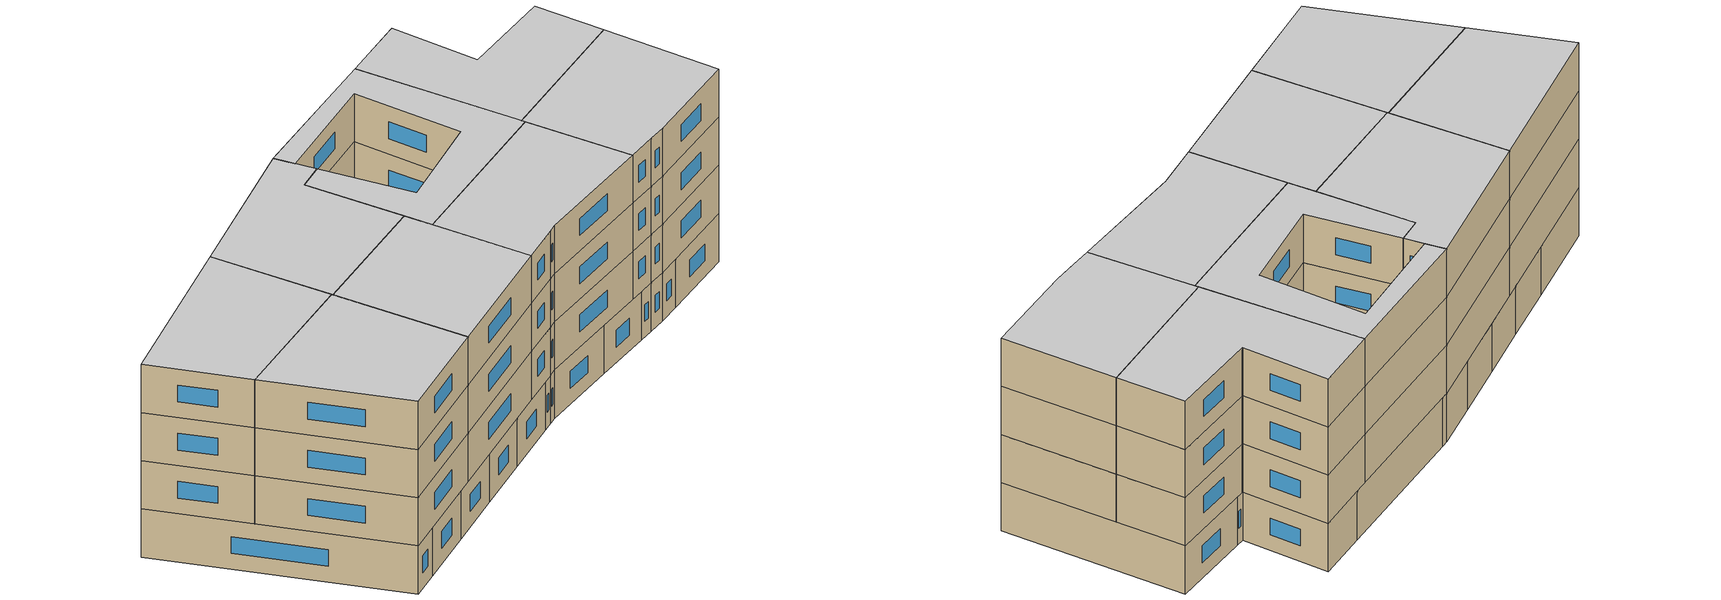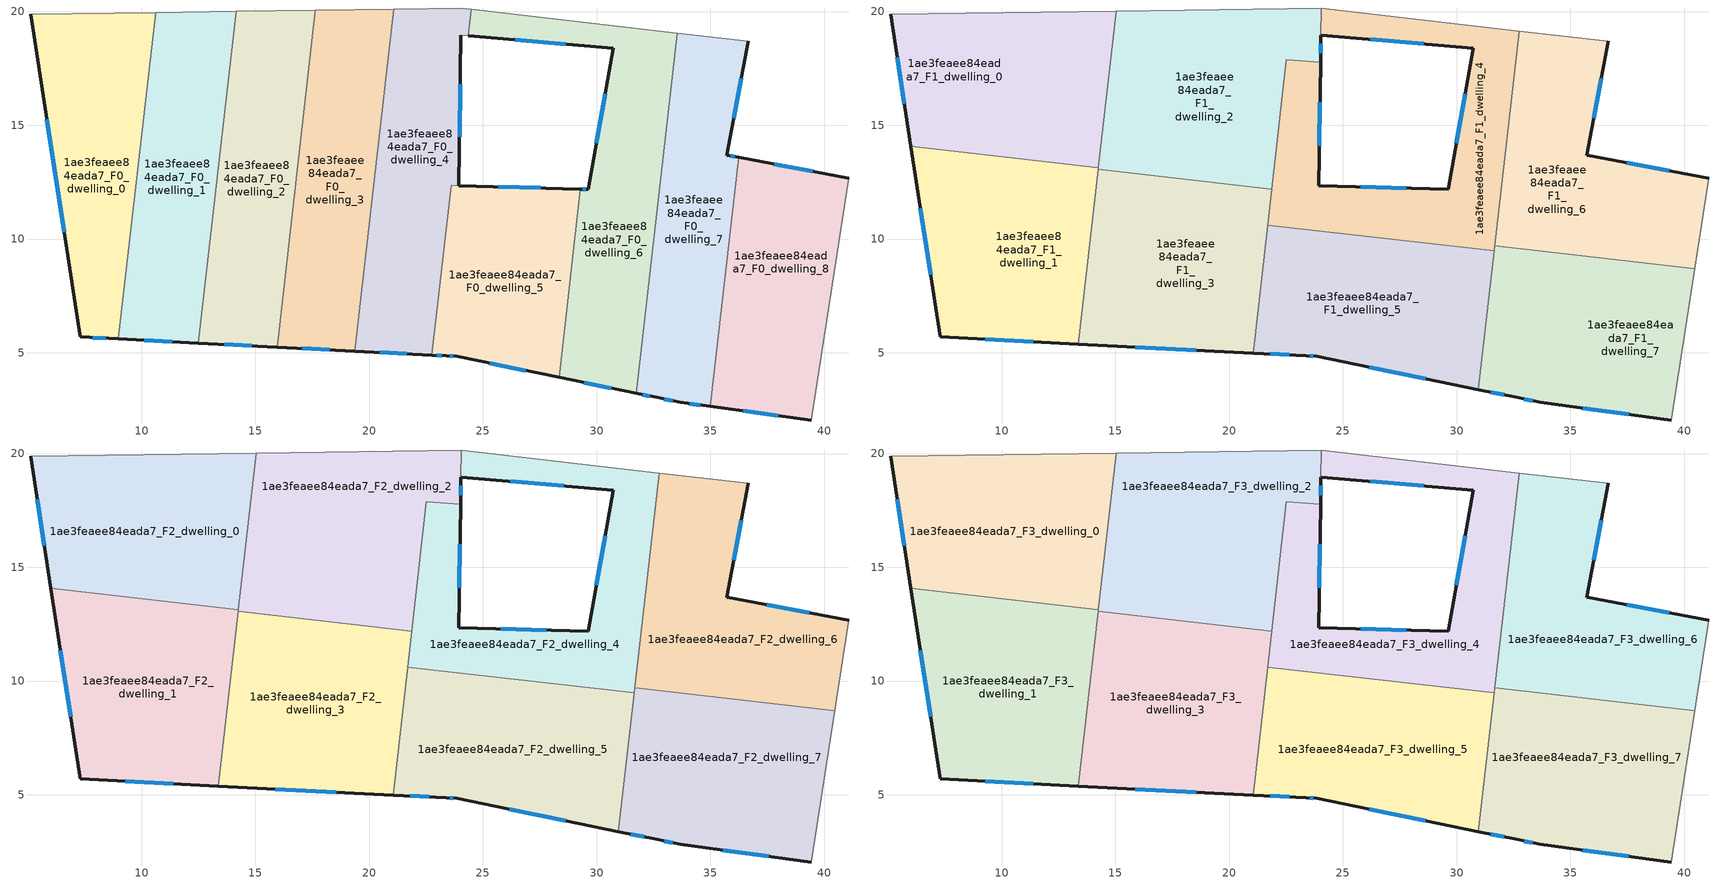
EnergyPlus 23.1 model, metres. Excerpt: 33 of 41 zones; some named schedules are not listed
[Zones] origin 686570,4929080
1ae3feaee84eada7_F0_dwelling_0
 floor ground (EU_floor_Construction): 10.61,19.96 8.98,5.61 7.3,5.7 5.13,19.88 z0
 wall outside (EU_wall_Construction): 5.13,19.88 7.3,5.7 8.98,5.61 z0:3
 wall to 1ae3feaee84eada7_F0_dwelling_1 (EU_wall_Construction): 8.98,5.61 10.61,19.96 z0:3
 wall adiabatic (EU_wall_Construction): 10.61,19.96 5.13,19.88 z0:3
 window (EU_Window_Construction): 7.84,5.67 8.43,5.64 / 5.83,15.26 6.59,10.31 z0.98:2.02
1ae3feaee84eada7_F0_dwelling_1
 floor ground (EU_floor_Construction): 14.16,20.01 12.5,5.43 8.98,5.61 10.61,19.96 z0
 wall outside (EU_wall_Construction): 8.98,5.61 12.5,5.43 z0:3
 wall to 1ae3feaee84eada7_F0_dwelling_2 (EU_wall_Construction): 12.5,5.43 14.16,20.01 z0:3
 wall adiabatic (EU_wall_Construction): 14.16,20.01 10.61,19.96 z0:3
 window (EU_Window_Construction): 10.13,5.55 11.36,5.49 z0.98:2.02
1ae3feaee84eada7_F0_dwelling_2
 floor ground (EU_floor_Construction): 17.64,20.06 15.96,5.25 12.5,5.43 14.16,20.01 z0
 wall outside (EU_wall_Construction): 12.5,5.43 15.96,5.25 z0:3
 wall to 1ae3feaee84eada7_F0_dwelling_3 (EU_wall_Construction): 15.96,5.25 17.64,20.06 z0:3
 wall adiabatic (EU_wall_Construction): 17.64,20.06 14.16,20.01 z0:3
 window (EU_Window_Construction): 13.63,5.37 14.84,5.31 z0.98:2.02
1ae3feaee84eada7_F0_dwelling_3
 floor ground (EU_floor_Construction): 21.08,20.11 19.37,5.07 15.96,5.25 17.64,20.06 z0
 wall outside (EU_wall_Construction): 15.96,5.25 19.37,5.07 z0:3
 wall to 1ae3feaee84eada7_F0_dwelling_4 (EU_wall_Construction): 19.37,5.07 21.08,20.11 z0:3
 wall adiabatic (EU_wall_Construction): 21.08,20.11 17.64,20.06 z0:3
 window (EU_Window_Construction): 17.07,5.19 18.26,5.13 z0.98:2.02
1ae3feaee84eada7_F0_dwelling_4
 floor ground (EU_floor_Construction): 24.49,20.11 24.36,18.94 24.04,18.96 23.95,12.34 23.61,12.35 22.76,4.9 19.37,5.07 21.08,20.11 24.06,20.16 z0
 wall outside (EU_wall_Construction): 23.95,12.34 24.04,18.96 / 19.37,5.07 22.76,4.9 z0:3
 wall to 1ae3feaee84eada7_F0_dwelling_6 (EU_wall_Construction): 24.36,18.94 24.49,20.11 z0:3
 wall adiabatic (EU_wall_Construction): 24.04,18.96 24.36,18.94 / 24.49,20.11 24.06,20.16 21.08,20.11 z0:3
 wall to 1ae3feaee84eada7_F0_dwelling_5 (EU_wall_Construction): 22.76,4.9 23.61,12.35 23.95,12.34 z0:3
 window (EU_Window_Construction): 23.98,14.5 24.01,16.81 / 20.47,5.02 21.66,4.95 z0.98:2.02
 roof outside (EU_roof_Construction): 23.95,12.34 24.04,18.96 24.06,20.16 z3
1ae3feaee84eada7_F0_dwelling_5
 floor ground (EU_floor_Construction): 29.29,12.2 28.35,3.92 23.85,4.84 23.4,4.87 22.76,4.9 23.61,12.35 z0
 wall outside (EU_wall_Construction): 29.29,12.2 23.95,12.34 / 22.76,4.9 23.4,4.87 23.85,4.84 28.35,3.92 z0:3
 wall to 1ae3feaee84eada7_F0_dwelling_6 (EU_wall_Construction): 28.35,3.92 29.29,12.2 z0:3
 window (EU_Window_Construction): 27.55,12.24 25.69,12.3 / 25.31,4.54 26.88,4.22 / 23.54,4.86 23.7,4.85 / 22.97,4.89 23.19,4.88 z0.98:2.02
1ae3feaee84eada7_F0_dwelling_6
 floor ground (EU_floor_Construction): 33.55,19.05 31.75,3.22 28.35,3.92 29.29,12.2 29.64,12.18 30.73,18.39 24.36,18.94 24.49,20.11 z0
 wall outside (EU_wall_Construction): 24.36,18.94 30.73,18.39 29.64,12.18 29.29,12.2 / 28.35,3.92 31.75,3.22 z0:3
 wall adiabatic (EU_wall_Construction): 33.55,19.05 24.49,20.11 z0:3
 wall to 1ae3feaee84eada7_F0_dwelling_7 (EU_wall_Construction): 31.75,3.22 33.55,19.05 z0:3
 window (EU_Window_Construction): 26.43,18.76 28.65,18.57 / 29.45,3.69 30.64,3.45 / 29.52,12.19 29.4,12.19 / 30.37,16.38 29.99,14.2 z0.98:2.02
1ae3feaee84eada7_F0_dwelling_7
 floor ground (EU_floor_Construction): 36.67,18.68 35.73,13.68 36.24,13.59 35,2.65 33.68,2.83 32.64,3.04 31.75,3.22 33.55,19.05 z0
 wall outside (EU_wall_Construction): 31.75,3.22 32.64,3.04 33.68,2.83 35,2.65 / 36.24,13.59 35.73,13.68 36.67,18.68 z0:3
 wall adiabatic (EU_wall_Construction): 36.67,18.68 33.55,19.05 z0:3
 wall to 1ae3feaee84eada7_F0_dwelling_8 (EU_wall_Construction): 35,2.65 36.24,13.59 z0:3
 window (EU_Window_Construction): 32.97,2.97 33.34,2.89 / 32.04,3.16 32.35,3.09 / 36.03,15.31 36.36,17.06 / 36.07,13.62 35.89,13.65 / 34.11,2.77 34.57,2.7 z0.98:2.02
1ae3feaee84eada7_F0_dwelling_8
 floor ground (EU_floor_Construction): 41.09,12.67 39.44,2.04 35,2.65 36.24,13.59 z0
 wall outside (EU_wall_Construction): 41.09,12.67 36.24,13.59 / 35,2.65 39.44,2.04 z0:3
 wall adiabatic (EU_wall_Construction): 39.44,2.04 41.09,12.67 z0:3
 window (EU_Window_Construction): 39.51,12.97 37.82,13.29 / 36.44,2.45 37.99,2.24 z0.98:2.02
1ae3feaee84eada7_F1_dwelling_0
 floor to 1ae3feaee84eada7_F0_dwelling_0 (EU_floor_Construction): 10.61,19.96 9.89,13.63 6.02,14.07 5.13,19.88 z3
 floor to 1ae3feaee84eada7_F0_dwelling_1 (EU_floor_Construction): 14.16,20.01 13.39,13.23 9.89,13.63 10.61,19.96 z3
 floor to 1ae3feaee84eada7_F0_dwelling_2 (EU_floor_Construction): 15.03,20.02 14.25,13.13 13.39,13.23 14.16,20.01 z3
 wall outside (EU_wall_Construction): 5.13,19.88 6.02,14.07 z3:6
 wall to 1ae3feaee84eada7_F1_dwelling_1 (EU_wall_Construction): 6.02,14.07 14.25,13.13 z3:6
 wall adiabatic (EU_wall_Construction): 15.03,20.02 5.13,19.88 z3:6
 wall to 1ae3feaee84eada7_F1_dwelling_2 (EU_wall_Construction): 14.25,13.13 15.03,20.02 z3:6
 window (EU_Window_Construction): 5.42,17.99 5.73,15.96 z3.98:5.02
1ae3feaee84eada7_F1_dwelling_1
 floor to 1ae3feaee84eada7_F0_dwelling_1 (EU_floor_Construction): 13.39,13.23 12.5,5.43 8.98,5.61 9.89,13.63 z3
 floor to 1ae3feaee84eada7_F0_dwelling_0 (EU_floor_Construction): 9.89,13.63 8.98,5.61 7.3,5.7 6.02,14.07 z3
 floor to 1ae3feaee84eada7_F0_dwelling_2 (EU_floor_Construction): 14.25,13.13 13.37,5.38 12.5,5.43 13.39,13.23 z3
 wall outside (EU_wall_Construction): 6.02,14.07 7.3,5.7 13.37,5.38 z3:6
 wall to 1ae3feaee84eada7_F1_dwelling_3 (EU_wall_Construction): 13.37,5.38 14.24,13.06 z3:6
 wall to 1ae3feaee84eada7_F1_dwelling_2 (EU_wall_Construction): 14.24,13.06 14.25,13.13 z3:6
 window (EU_Window_Construction): 6.43,11.35 6.88,8.42 / 9.27,5.59 11.39,5.48 z3.98:5.02
1ae3feaee84eada7_F1_dwelling_2
 floor to 1ae3feaee84eada7_F0_dwelling_3 (EU_floor_Construction): 21.08,20.11 20.2,12.39 16.82,12.77 17.64,20.06 z3
 floor to 1ae3feaee84eada7_F0_dwelling_2 (EU_floor_Construction): 17.64,20.06 16.82,12.77 14.24,13.06 15.03,20.02 z3
 floor to 1ae3feaee84eada7_F0_dwelling_4 (EU_floor_Construction): 24.05,20.15 24.02,17.77 22.52,17.87 21.87,12.2 20.2,12.39 21.08,20.11 z3
 wall outside (EU_wall_Construction): 24.02,17.77 24.04,18.97 z3:6
 wall to 1ae3feaee84eada7_F1_dwelling_4 (EU_wall_Construction): 21.87,12.2 22.52,17.87 24.02,17.77 / 24.04,18.97 24.05,20.16 z3:6
 wall to 1ae3feaee84eada7_F1_dwelling_3 (EU_wall_Construction): 14.24,13.06 21.87,12.2 z3:6
 wall adiabatic (EU_wall_Construction): 24.05,20.16 15.03,20.02 z3:6
 window (EU_Window_Construction): 24.03,18.16 24.03,18.58 z3.98:5.02
1ae3feaee84eada7_F1_dwelling_3
 floor to 1ae3feaee84eada7_F0_dwelling_3 (EU_floor_Construction): 20.2,12.39 19.37,5.07 15.96,5.25 16.82,12.77 z3
 floor to 1ae3feaee84eada7_F0_dwelling_2 (EU_floor_Construction): 16.82,12.77 15.96,5.25 13.37,5.38 14.24,13.06 z3
 floor to 1ae3feaee84eada7_F0_dwelling_4 (EU_floor_Construction): 21.87,12.2 21.05,4.99 19.37,5.07 20.2,12.39 z3
 wall outside (EU_wall_Construction): 13.37,5.38 21.05,4.99 z3:6
 wall to 1ae3feaee84eada7_F1_dwelling_5 (EU_wall_Construction): 21.05,4.99 21.69,10.61 z3:6
 wall to 1ae3feaee84eada7_F1_dwelling_4 (EU_wall_Construction): 21.69,10.61 21.87,12.2 z3:6
 window (EU_Window_Construction): 15.87,5.25 18.56,5.11 z3.98:5.02
1ae3feaee84eada7_F1_dwelling_4
 floor to 1ae3feaee84eada7_F0_dwelling_4 (EU_floor_Construction): 24.49,20.1 24.36,18.94 24.04,18.96 24.06,20.15 z3; 24.02,17.77 23.95,12.34 23.61,12.35 23.39,10.42 21.69,10.61 22.52,17.87 z3
 floor to 1ae3feaee84eada7_F0_dwelling_6 (EU_floor_Construction): 32.75,19.14 31.65,9.48 29.01,9.78 29.29,12.19 29.64,12.18 30.73,18.39 24.36,18.94 24.49,20.1 z3
 floor to 1ae3feaee84eada7_F0_dwelling_5 (EU_floor_Construction): 29.29,12.19 29.01,9.78 23.39,10.42 23.61,12.35 z3
 wall outside (EU_wall_Construction): 24.04,18.96 30.73,18.39 29.64,12.18 23.95,12.34 24.02,17.77 z3:6
 wall adiabatic (EU_wall_Construction): 32.75,19.14 24.06,20.16 z3:6
 wall to 1ae3feaee84eada7_F1_dwelling_5 (EU_wall_Construction): 21.69,10.61 31.65,9.48 z3:6
 wall to 1ae3feaee84eada7_F1_dwelling_6 (EU_wall_Construction): 31.67,9.7 32.75,19.14 z3:6
 wall to 1ae3feaee84eada7_F1_dwelling_7 (EU_wall_Construction): 31.65,9.48 31.67,9.7 z3:6
 window (EU_Window_Construction): 23.97,14.11 24,16.01 / 27.79,12.24 25.8,12.29 / 30.37,16.38 29.99,14.2 / 26.22,18.78 28.55,18.58 z3.98:5.02
1ae3feaee84eada7_F1_dwelling_5
 floor to 1ae3feaee84eada7_F0_dwelling_5 (EU_floor_Construction): 29.01,9.78 28.35,3.92 23.85,4.84 23.4,4.87 22.76,4.9 23.39,10.42 z3
 floor to 1ae3feaee84eada7_F0_dwelling_4 (EU_floor_Construction): 23.39,10.42 22.76,4.9 21.05,4.99 21.69,10.61 z3
 floor to 1ae3feaee84eada7_F0_dwelling_6 (EU_floor_Construction): 31.65,9.48 30.96,3.38 28.35,3.92 29.01,9.78 z3
 wall outside (EU_wall_Construction): 21.05,4.99 23.4,4.87 23.85,4.84 30.96,3.38 z3:6
 wall to 1ae3feaee84eada7_F1_dwelling_7 (EU_wall_Construction): 30.96,3.38 31.65,9.48 z3:6
 window (EU_Window_Construction): 23.54,4.86 23.7,4.85 / 21.82,4.95 22.63,4.9 / 26.16,4.37 28.64,3.86 z3.98:5.02
1ae3feaee84eada7_F1_dwelling_6
 floor to 1ae3feaee84eada7_F0_dwelling_6 (EU_floor_Construction): 33.54,19.05 32.47,9.61 31.67,9.7 32.75,19.14 z3
 floor to 1ae3feaee84eada7_F0_dwelling_7 (EU_floor_Construction): 36.67,18.68 35.73,13.68 36.24,13.59 35.75,9.23 32.47,9.61 33.54,19.05 z3
 floor to 1ae3feaee84eada7_F0_dwelling_8 (EU_floor_Construction): 41.09,12.67 40.47,8.7 35.75,9.23 36.24,13.59 z3
 wall outside (EU_wall_Construction): 41.09,12.67 35.74,13.68 35.73,13.68 36.67,18.68 z3:6
 wall adiabatic (EU_wall_Construction): 40.47,8.7 41.09,12.67 / 36.67,18.68 32.75,19.14 z3:6
 wall to 1ae3feaee84eada7_F1_dwelling_7 (EU_wall_Construction): 31.67,9.7 40.47,8.7 z3:6
 window (EU_Window_Construction): 36.03,15.31 36.36,17.06 / 39.35,13 37.48,13.35 z3.98:5.02
1ae3feaee84eada7_F1_dwelling_7
 floor to 1ae3feaee84eada7_F0_dwelling_7 (EU_floor_Construction): 35.75,9.23 35,2.65 33.68,2.83 32.64,3.04 31.75,3.22 32.47,9.61 z3
 floor to 1ae3feaee84eada7_F0_dwelling_8 (EU_floor_Construction): 40.47,8.7 39.44,2.04 35,2.65 35.75,9.23 z3
 floor to 1ae3feaee84eada7_F0_dwelling_6 (EU_floor_Construction): 32.47,9.61 31.75,3.22 30.96,3.38 31.67,9.7 z3
 wall outside (EU_wall_Construction): 30.96,3.38 32.64,3.04 33.68,2.83 39.44,2.04 z3:6
 wall adiabatic (EU_wall_Construction): 39.44,2.04 40.47,8.7 z3:6
 window (EU_Window_Construction): 32.97,2.97 33.34,2.89 / 31.5,3.27 32.09,3.15 / 35.55,2.57 37.56,2.3 z3.98:5.02
1ae3feaee84eada7_F2_dwelling_0
 floor to 1ae3feaee84eada7_F1_dwelling_0 (EU_floor_Construction): 15.03,20.02 14.25,13.13 6.02,14.07 5.13,19.88 z6
 wall outside (EU_wall_Construction): 5.13,19.88 6.02,14.07 z6:9
 wall to 1ae3feaee84eada7_F2_dwelling_1 (EU_wall_Construction): 6.02,14.07 14.25,13.13 z6:9
 wall adiabatic (EU_wall_Construction): 15.03,20.02 5.13,19.88 z6:9
 wall to 1ae3feaee84eada7_F2_dwelling_2 (EU_wall_Construction): 14.25,13.13 15.03,20.02 z6:9
 window (EU_Window_Construction): 5.42,17.99 5.73,15.96 z6.98:8.02
1ae3feaee84eada7_F2_dwelling_1
 floor to 1ae3feaee84eada7_F1_dwelling_1 (EU_floor_Construction): 14.25,13.13 13.37,5.38 7.3,5.7 6.02,14.07 z6
 wall outside (EU_wall_Construction): 6.02,14.07 7.3,5.7 13.37,5.38 z6:9
 wall to 1ae3feaee84eada7_F2_dwelling_3 (EU_wall_Construction): 13.37,5.38 14.24,13.06 z6:9
 wall to 1ae3feaee84eada7_F2_dwelling_2 (EU_wall_Construction): 14.24,13.06 14.25,13.13 z6:9
 window (EU_Window_Construction): 6.43,11.35 6.88,8.42 / 9.27,5.59 11.39,5.48 z6.98:8.02
1ae3feaee84eada7_F2_dwelling_2
 floor to 1ae3feaee84eada7_F1_dwelling_2 (EU_floor_Construction): 24.05,20.16 24.02,17.77 22.52,17.87 21.87,12.2 14.24,13.06 15.03,20.02 z6
 wall outside (EU_wall_Construction): 24.02,17.77 24.04,18.97 z6:9
 wall to 1ae3feaee84eada7_F2_dwelling_4 (EU_wall_Construction): 21.87,12.2 22.52,17.87 24.02,17.77 / 24.04,18.97 24.05,20.16 z6:9
 wall to 1ae3feaee84eada7_F2_dwelling_3 (EU_wall_Construction): 14.24,13.06 21.87,12.2 z6:9
 wall adiabatic (EU_wall_Construction): 24.05,20.16 15.03,20.02 z6:9
 window (EU_Window_Construction): 24.03,18.16 24.03,18.58 z6.98:8.02
1ae3feaee84eada7_F2_dwelling_3
 floor to 1ae3feaee84eada7_F1_dwelling_3 (EU_floor_Construction): 21.87,12.2 21.05,4.99 13.37,5.38 14.24,13.06 z6
 wall outside (EU_wall_Construction): 13.37,5.38 21.05,4.99 z6:9
 wall to 1ae3feaee84eada7_F2_dwelling_5 (EU_wall_Construction): 21.05,4.99 21.69,10.61 z6:9
 wall to 1ae3feaee84eada7_F2_dwelling_4 (EU_wall_Construction): 21.69,10.61 21.87,12.2 z6:9
 window (EU_Window_Construction): 15.87,5.25 18.56,5.11 z6.98:8.02
1ae3feaee84eada7_F2_dwelling_4
 floor to 1ae3feaee84eada7_F1_dwelling_4 (EU_floor_Construction): 32.75,19.14 31.65,9.48 21.69,10.61 22.52,17.87 24.02,17.77 23.95,12.34 29.64,12.18 30.73,18.39 24.04,18.96 24.06,20.16 z6
 wall outside (EU_wall_Construction): 24.04,18.96 30.73,18.39 29.64,12.18 23.95,12.34 24.02,17.77 z6:9
 wall adiabatic (EU_wall_Construction): 32.75,19.14 24.06,20.16 z6:9
 wall to 1ae3feaee84eada7_F2_dwelling_5 (EU_wall_Construction): 21.69,10.61 31.65,9.48 z6:9
 wall to 1ae3feaee84eada7_F2_dwelling_6 (EU_wall_Construction): 31.67,9.7 32.75,19.14 z6:9
 wall to 1ae3feaee84eada7_F2_dwelling_7 (EU_wall_Construction): 31.65,9.48 31.67,9.7 z6:9
 window (EU_Window_Construction): 23.97,14.11 24,16.01 / 27.79,12.24 25.8,12.29 / 30.37,16.38 29.99,14.2 / 26.22,18.78 28.55,18.58 z6.98:8.02
1ae3feaee84eada7_F2_dwelling_5
 floor to 1ae3feaee84eada7_F1_dwelling_5 (EU_floor_Construction): 31.65,9.48 30.96,3.38 23.85,4.84 23.4,4.87 21.05,4.99 21.69,10.61 z6
 wall outside (EU_wall_Construction): 21.05,4.99 23.4,4.87 23.85,4.84 30.96,3.38 z6:9
 wall to 1ae3feaee84eada7_F2_dwelling_7 (EU_wall_Construction): 30.96,3.38 31.65,9.48 z6:9
 window (EU_Window_Construction): 23.54,4.86 23.7,4.85 / 21.82,4.95 22.63,4.9 / 26.16,4.37 28.64,3.86 z6.98:8.02
1ae3feaee84eada7_F2_dwelling_6
 floor to 1ae3feaee84eada7_F1_dwelling_6 (EU_floor_Construction): 36.67,18.68 35.73,13.68 35.74,13.68 41.09,12.67 40.47,8.7 31.67,9.7 32.75,19.14 z6
 wall outside (EU_wall_Construction): 41.09,12.67 35.74,13.68 35.73,13.68 36.67,18.68 z6:9
 wall adiabatic (EU_wall_Construction): 40.47,8.7 41.09,12.67 / 36.67,18.68 32.75,19.14 z6:9
 wall to 1ae3feaee84eada7_F2_dwelling_7 (EU_wall_Construction): 31.67,9.7 40.47,8.7 z6:9
 window (EU_Window_Construction): 36.03,15.31 36.36,17.06 / 39.35,13 37.48,13.35 z6.98:8.02
1ae3feaee84eada7_F2_dwelling_7
 floor to 1ae3feaee84eada7_F1_dwelling_7 (EU_floor_Construction): 40.47,8.7 39.44,2.04 33.68,2.83 32.64,3.04 30.96,3.38 31.67,9.7 z6
 wall outside (EU_wall_Construction): 30.96,3.38 32.64,3.04 33.68,2.83 39.44,2.04 z6:9
 wall adiabatic (EU_wall_Construction): 39.44,2.04 40.47,8.7 z6:9
 window (EU_Window_Construction): 32.97,2.97 33.34,2.89 / 31.5,3.27 32.09,3.15 / 35.55,2.57 37.56,2.3 z6.98:8.02
1ae3feaee84eada7_F3_dwelling_0
 floor to 1ae3feaee84eada7_F2_dwelling_0 (EU_floor_Construction): 15.03,20.02 14.25,13.13 6.02,14.07 5.13,19.88 z9
 wall outside (EU_wall_Construction): 5.13,19.88 6.02,14.07 z9:12
 wall to 1ae3feaee84eada7_F3_dwelling_1 (EU_wall_Construction): 6.02,14.07 14.25,13.13 z9:12
 wall adiabatic (EU_wall_Construction): 15.03,20.02 5.13,19.88 z9:12
 wall to 1ae3feaee84eada7_F3_dwelling_2 (EU_wall_Construction): 14.25,13.13 15.03,20.02 z9:12
 window (EU_Window_Construction): 5.42,17.99 5.73,15.96 z9.98:11.02
 ceiling to 1ae3feaee84eada7_F4_dwelling_0 (EU_floor_Construction): 14.25,13.13 15.03,20.02 5.13,19.88 6.02,14.07 z12
1ae3feaee84eada7_F3_dwelling_1
 floor to 1ae3feaee84eada7_F2_dwelling_1 (EU_floor_Construction): 14.25,13.13 13.37,5.38 7.3,5.7 6.02,14.07 z9
 wall outside (EU_wall_Construction): 6.02,14.07 7.3,5.7 13.37,5.38 z9:12
 wall to 1ae3feaee84eada7_F3_dwelling_3 (EU_wall_Construction): 13.37,5.38 14.24,13.06 z9:12
 wall to 1ae3feaee84eada7_F3_dwelling_2 (EU_wall_Construction): 14.24,13.06 14.25,13.13 z9:12
 window (EU_Window_Construction): 6.43,11.35 6.88,8.42 / 9.27,5.59 11.39,5.48 z9.98:11.02
 ceiling to 1ae3feaee84eada7_F4_dwelling_1 (EU_floor_Construction): 13.37,5.38 14.25,13.13 6.02,14.07 7.3,5.7 z12
1ae3feaee84eada7_F3_dwelling_2
 floor to 1ae3feaee84eada7_F2_dwelling_2 (EU_floor_Construction): 24.05,20.16 24.02,17.77 22.52,17.87 21.87,12.2 14.24,13.06 15.03,20.02 z9
 wall outside (EU_wall_Construction): 24.02,17.77 24.04,18.97 z9:12
 wall to 1ae3feaee84eada7_F3_dwelling_4 (EU_wall_Construction): 21.87,12.2 22.52,17.87 24.02,17.77 / 24.04,18.97 24.05,20.16 z9:12
 wall to 1ae3feaee84eada7_F3_dwelling_3 (EU_wall_Construction): 14.24,13.06 21.87,12.2 z9:12
 wall adiabatic (EU_wall_Construction): 24.05,20.16 15.03,20.02 z9:12
 window (EU_Window_Construction): 24.03,18.16 24.03,18.58 z9.98:11.02
 ceiling to 1ae3feaee84eada7_F4_dwelling_2 (EU_floor_Construction): 21.87,12.2 22.52,17.87 24.02,17.77 24.05,20.16 15.03,20.02 14.24,13.06 z12
1ae3feaee84eada7_F3_dwelling_3
 floor to 1ae3feaee84eada7_F2_dwelling_3 (EU_floor_Construction): 21.87,12.2 21.05,4.99 13.37,5.38 14.24,13.06 z9
 wall outside (EU_wall_Construction): 13.37,5.38 21.05,4.99 z9:12
 wall to 1ae3feaee84eada7_F3_dwelling_5 (EU_wall_Construction): 21.05,4.99 21.69,10.61 z9:12
 wall to 1ae3feaee84eada7_F3_dwelling_4 (EU_wall_Construction): 21.69,10.61 21.87,12.2 z9:12
 window (EU_Window_Construction): 15.87,5.25 18.56,5.11 z9.98:11.02
 ceiling to 1ae3feaee84eada7_F4_dwelling_3 (EU_floor_Construction): 21.05,4.99 21.87,12.2 14.24,13.06 13.37,5.38 z12
1ae3feaee84eada7_F3_dwelling_4
 floor to 1ae3feaee84eada7_F2_dwelling_4 (EU_floor_Construction): 32.75,19.14 31.65,9.48 21.69,10.61 22.52,17.87 24.02,17.77 23.95,12.34 29.64,12.18 30.73,18.39 24.04,18.96 24.06,20.16 z9
 wall outside (EU_wall_Construction): 24.04,18.96 30.73,18.39 29.64,12.18 23.95,12.34 24.02,17.77 z9:12
 wall adiabatic (EU_wall_Construction): 32.75,19.14 24.06,20.16 z9:12
 wall to 1ae3feaee84eada7_F3_dwelling_5 (EU_wall_Construction): 21.69,10.61 31.65,9.48 z9:12
 wall to 1ae3feaee84eada7_F3_dwelling_6 (EU_wall_Construction): 31.67,9.7 32.75,19.14 z9:12
 wall to 1ae3feaee84eada7_F3_dwelling_7 (EU_wall_Construction): 31.65,9.48 31.67,9.7 z9:12
 window (EU_Window_Construction): 23.97,14.11 24,16.01 / 27.79,12.24 25.8,12.29 / 30.37,16.38 29.99,14.2 / 26.22,18.78 28.55,18.58 z9.98:11.02
 ceiling to 1ae3feaee84eada7_F4_dwelling_4 (EU_floor_Construction): 31.65,9.48 32.75,19.14 24.06,20.16 24.04,18.96 30.73,18.39 29.64,12.18 23.95,12.34 24.02,17.77 22.52,17.87 21.69,10.61 z12
1ae3feaee84eada7_F3_dwelling_5
 floor to 1ae3feaee84eada7_F2_dwelling_5 (EU_floor_Construction): 31.65,9.48 30.96,3.38 23.85,4.84 23.4,4.87 21.05,4.99 21.69,10.61 z9
 wall outside (EU_wall_Construction): 21.05,4.99 23.4,4.87 23.85,4.84 30.96,3.38 z9:12
 wall to 1ae3feaee84eada7_F3_dwelling_7 (EU_wall_Construction): 30.96,3.38 31.65,9.48 z9:12
 window (EU_Window_Construction): 23.54,4.86 23.7,4.85 / 21.82,4.95 22.63,4.9 / 26.16,4.37 28.64,3.86 z9.98:11.02
 ceiling to 1ae3feaee84eada7_F4_dwelling_5 (EU_floor_Construction): 30.96,3.38 31.65,9.48 21.69,10.61 21.05,4.99 23.4,4.87 23.85,4.84 z12
1ae3feaee84eada7_F3_dwelling_6
 floor to 1ae3feaee84eada7_F2_dwelling_6 (EU_floor_Construction): 36.67,18.68 35.73,13.68 35.74,13.68 41.09,12.67 40.47,8.7 31.67,9.7 32.75,19.14 z9
 wall outside (EU_wall_Construction): 41.09,12.67 35.74,13.68 35.73,13.68 36.67,18.68 z9:12
 wall adiabatic (EU_wall_Construction): 40.47,8.7 41.09,12.67 / 36.67,18.68 32.75,19.14 z9:12
 wall to 1ae3feaee84eada7_F3_dwelling_7 (EU_wall_Construction): 31.67,9.7 40.47,8.7 z9:12
 window (EU_Window_Construction): 36.03,15.31 36.36,17.06 / 39.35,13 37.48,13.35 z9.98:11.02
 ceiling to 1ae3feaee84eada7_F4_dwelling_6 (EU_floor_Construction): 40.47,8.7 41.09,12.67 35.74,13.68 35.73,13.68 36.67,18.68 32.75,19.14 31.67,9.7 z12
1ae3feaee84eada7_F3_dwelling_7
 floor to 1ae3feaee84eada7_F2_dwelling_7 (EU_floor_Construction): 40.47,8.7 39.44,2.04 33.68,2.83 32.64,3.04 30.96,3.38 31.67,9.7 z9
 wall outside (EU_wall_Construction): 30.96,3.38 32.64,3.04 33.68,2.83 39.44,2.04 z9:12
 wall adiabatic (EU_wall_Construction): 39.44,2.04 40.47,8.7 z9:12
 window (EU_Window_Construction): 32.97,2.97 33.34,2.89 / 31.5,3.27 32.09,3.15 / 35.55,2.57 37.56,2.3 z9.98:11.02
 ceiling to 1ae3feaee84eada7_F4_dwelling_7 (EU_floor_Construction): 39.44,2.04 40.47,8.7 31.67,9.7 30.96,3.38 32.64,3.04 33.68,2.83 z12
[Building]
EU S2 Campaign: North Axis=0; Terrain=City; Solar Distribution=FullExterior
[Site:Location]
Bologna: Latitude=44.5; Longitude=11.25; Time Zone=1; Elevation=37
[SizingPeriod:WeatherFileDays]
AnnualSizingPeriod: Begin Month=1; Begin Day of Month=1; End Month=12; End Day of Month=31; Day of Week for Start Day=Monday; Use Weather File Daylight Saving Period=No; Use Weather File Rain and Snow Indicators=No
[MATERIAL]
EU_InternalMass_Material: Roughness=MediumRough; Thickness=0.1; Conductivity=1; Density=1800; Specific Heat=900; Thermal Absorptance=0.9; Solar Absorptance=0.7; Visible Absorptance=0.7
[MATERIAL:NOMASS] Roughness=MediumRough; Thermal Absorptance=0.9; Solar Absorptance=0.7; Visible Absorptance=0.7
Name | Thermal Resistance
EU_wall_NoMass | 0.905828
EU_roof_NoMass | 0.37593
EU_floor_NoMass | 0.67114
[WINDOWMATERIAL:SIMPLEGLAZINGSYSTEM]
EU_Window_SimpleGlazing: UFactor=4.52486; Solar Heat Gain Coefficient=0.85; Visible Transmittance=0.85
[CONSTRUCTION]
EU_wall_Construction: EU_wall_NoMass
EU_roof_Construction: EU_roof_NoMass
EU_floor_Construction: EU_floor_NoMass
EU_Window_Construction: EU_Window_SimpleGlazing
EU_InternalMass_Construction: EU_InternalMass_Material
[ZONE] Type=1; Multiplier=1; Ceiling Height=autocalculate; Floor Area=autocalculate; Part of Total Floor Area=Yes
Name | Volume
1ae3feaee84eada7_F0_dwelling_0 | 153.481
1ae3feaee84eada7_F1_dwelling_0; 1ae3feaee84eada7_F2_dwelling_0; 1ae3feaee84eada7_F3_dwelling_0 | 172.68
1ae3feaee84eada7_F0_dwelling_1 | 153.497
1ae3feaee84eada7_F1_dwelling_1; 1ae3feaee84eada7_F2_dwelling_1; 1ae3feaee84eada7_F3_dwelling_1 | 172.677
1ae3feaee84eada7_F0_dwelling_2 | 153.507
1ae3feaee84eada7_F1_dwelling_2; 1ae3feaee84eada7_F2_dwelling_2; 1ae3feaee84eada7_F3_dwelling_2 | 182.41
1ae3feaee84eada7_F0_dwelling_3 | 153.465
1ae3feaee84eada7_F1_dwelling_3; 1ae3feaee84eada7_F2_dwelling_3; 1ae3feaee84eada7_F3_dwelling_3 | 172.679
1ae3feaee84eada7_F0_dwelling_4 | 155.219
1ae3feaee84eada7_F1_dwelling_4 | 162.938
1ae3feaee84eada7_F2_dwelling_4; 1ae3feaee84eada7_F3_dwelling_4 | 162.952
1ae3feaee84eada7_F0_dwelling_5 | 133.288
1ae3feaee84eada7_F1_dwelling_5; 1ae3feaee84eada7_F2_dwelling_5; 1ae3feaee84eada7_F3_dwelling_5 | 172.6875
1ae3feaee84eada7_F0_dwelling_6 | 171.948
1ae3feaee84eada7_F1_dwelling_6; 1ae3feaee84eada7_F2_dwelling_6; 1ae3feaee84eada7_F3_dwelling_6 | 172.673
1ae3feaee84eada7_F0_dwelling_7 | 153.501
1ae3feaee84eada7_F1_dwelling_7; 1ae3feaee84eada7_F2_dwelling_7; 1ae3feaee84eada7_F3_dwelling_7 | 172.689
1ae3feaee84eada7_F0_dwelling_8 | 153.491
[INTERNALMASS] Construction=EU_InternalMass_Construction
Name | Zone or ZoneList | Surface Area
1ae3feaee84eada7_F0_dwelling_0_EU_InternalMass | 1ae3feaee84eada7_F0_dwelling_0 | 51.1606
1ae3feaee84eada7_F0_dwelling_1_EU_InternalMass | 1ae3feaee84eada7_F0_dwelling_1 | 51.1657
1ae3feaee84eada7_F0_dwelling_2_EU_InternalMass | 1ae3feaee84eada7_F0_dwelling_2 | 51.169
1ae3feaee84eada7_F0_dwelling_3_EU_InternalMass | 1ae3feaee84eada7_F0_dwelling_3 | 51.1552
1ae3feaee84eada7_F0_dwelling_4_EU_InternalMass | 1ae3feaee84eada7_F0_dwelling_4 | 51.7384
1ae3feaee84eada7_F0_dwelling_5_EU_InternalMass | 1ae3feaee84eada7_F0_dwelling_5 | 44.4456
1ae3feaee84eada7_F0_dwelling_6_EU_InternalMass | 1ae3feaee84eada7_F0_dwelling_6 | 57.3143
1ae3feaee84eada7_F0_dwelling_7_EU_InternalMass | 1ae3feaee84eada7_F0_dwelling_7 | 51.1675
1ae3feaee84eada7_F0_dwelling_8_EU_InternalMass | 1ae3feaee84eada7_F0_dwelling_8 | 51.164
1ae3feaee84eada7_F1_dwelling_0_EU_InternalMass | 1ae3feaee84eada7_F1_dwelling_0 | 57.5601
1ae3feaee84eada7_F1_dwelling_1_EU_InternalMass | 1ae3feaee84eada7_F1_dwelling_1 | 57.5583
1ae3feaee84eada7_F1_dwelling_2_EU_InternalMass | 1ae3feaee84eada7_F1_dwelling_2 | 60.801
1ae3feaee84eada7_F1_dwelling_3_EU_InternalMass | 1ae3feaee84eada7_F1_dwelling_3 | 57.5607
1ae3feaee84eada7_F1_dwelling_4_EU_InternalMass | 1ae3feaee84eada7_F1_dwelling_4 | 54.3223
1ae3feaee84eada7_F1_dwelling_5_EU_InternalMass | 1ae3feaee84eada7_F1_dwelling_5 | 57.5639
1ae3feaee84eada7_F1_dwelling_6_EU_InternalMass | 1ae3feaee84eada7_F1_dwelling_6 | 57.5579
1ae3feaee84eada7_F1_dwelling_7_EU_InternalMass | 1ae3feaee84eada7_F1_dwelling_7 | 57.5623
1ae3feaee84eada7_F2_dwelling_0_EU_InternalMass | 1ae3feaee84eada7_F2_dwelling_0 | 57.5601
1ae3feaee84eada7_F2_dwelling_1_EU_InternalMass | 1ae3feaee84eada7_F2_dwelling_1 | 57.5583
1ae3feaee84eada7_F2_dwelling_2_EU_InternalMass | 1ae3feaee84eada7_F2_dwelling_2 | 60.801
1ae3feaee84eada7_F2_dwelling_3_EU_InternalMass | 1ae3feaee84eada7_F2_dwelling_3 | 57.5607
1ae3feaee84eada7_F2_dwelling_4_EU_InternalMass | 1ae3feaee84eada7_F2_dwelling_4 | 54.3223
1ae3feaee84eada7_F2_dwelling_5_EU_InternalMass | 1ae3feaee84eada7_F2_dwelling_5 | 57.5639
1ae3feaee84eada7_F2_dwelling_6_EU_InternalMass | 1ae3feaee84eada7_F2_dwelling_6 | 57.5579
1ae3feaee84eada7_F2_dwelling_7_EU_InternalMass | 1ae3feaee84eada7_F2_dwelling_7 | 57.5623
1ae3feaee84eada7_F3_dwelling_0_EU_InternalMass | 1ae3feaee84eada7_F3_dwelling_0 | 57.5601
1ae3feaee84eada7_F3_dwelling_1_EU_InternalMass | 1ae3feaee84eada7_F3_dwelling_1 | 57.5583
1ae3feaee84eada7_F3_dwelling_2_EU_InternalMass | 1ae3feaee84eada7_F3_dwelling_2 | 60.801
1ae3feaee84eada7_F3_dwelling_3_EU_InternalMass | 1ae3feaee84eada7_F3_dwelling_3 | 57.5607
1ae3feaee84eada7_F3_dwelling_4_EU_InternalMass | 1ae3feaee84eada7_F3_dwelling_4 | 54.3223
1ae3feaee84eada7_F3_dwelling_5_EU_InternalMass | 1ae3feaee84eada7_F3_dwelling_5 | 57.5639
1ae3feaee84eada7_F3_dwelling_6_EU_InternalMass | 1ae3feaee84eada7_F3_dwelling_6 | 57.5579
1ae3feaee84eada7_F3_dwelling_7_EU_InternalMass | 1ae3feaee84eada7_F3_dwelling_7 | 57.5623
[OTHEREQUIPMENT] Fuel Type=Electricity; Design Level Calculation Method=Watts/Area; Power per Zone Floor Area=1; Fraction Latent=0; Fraction Radiant=0; Fraction Lost=0; Carbon Dioxide Generation Rate=0; EndUse Subcategory=EU_Step8_InternalGains
Name | Zone or ZoneList or Space or SpaceList | Schedule
EU_Step8_InternalGain_1ae3feaee84eada7_F0_dwelling_0_f000 | 1ae3feaee84eada7_F0_dwelling_0 | EU_Step8_GainSchedule_1ae3feaee84eada7_F0_dwelling_0_f000
EU_Step8_InternalGain_1ae3feaee84eada7_F0_dwelling_1_f000 | 1ae3feaee84eada7_F0_dwelling_1 | EU_Step8_GainSchedule_1ae3feaee84eada7_F0_dwelling_1_f000
EU_Step8_InternalGain_1ae3feaee84eada7_F0_dwelling_2_f000 | 1ae3feaee84eada7_F0_dwelling_2 | EU_Step8_GainSchedule_1ae3feaee84eada7_F0_dwelling_2_f000
EU_Step8_InternalGain_1ae3feaee84eada7_F0_dwelling_3_f000 | 1ae3feaee84eada7_F0_dwelling_3 | EU_Step8_GainSchedule_1ae3feaee84eada7_F0_dwelling_3_f000
EU_Step8_InternalGain_1ae3feaee84eada7_F0_dwelling_4_f000 | 1ae3feaee84eada7_F0_dwelling_4 | EU_Step8_GainSchedule_1ae3feaee84eada7_F0_dwelling_4_f000
EU_Step8_InternalGain_1ae3feaee84eada7_F0_dwelling_5_f000 | 1ae3feaee84eada7_F0_dwelling_5 | EU_Step8_GainSchedule_1ae3feaee84eada7_F0_dwelling_5_f000
EU_Step8_InternalGain_1ae3feaee84eada7_F0_dwelling_6_f000 | 1ae3feaee84eada7_F0_dwelling_6 | EU_Step8_GainSchedule_1ae3feaee84eada7_F0_dwelling_6_f000
EU_Step8_InternalGain_1ae3feaee84eada7_F0_dwelling_7_f000 | 1ae3feaee84eada7_F0_dwelling_7 | EU_Step8_GainSchedule_1ae3feaee84eada7_F0_dwelling_7_f000
EU_Step8_InternalGain_1ae3feaee84eada7_F0_dwelling_8_f000 | 1ae3feaee84eada7_F0_dwelling_8 | EU_Step8_GainSchedule_1ae3feaee84eada7_F0_dwelling_8_f000
EU_Step8_InternalGain_1ae3feaee84eada7_F1_dwelling_0_f000 | 1ae3feaee84eada7_F1_dwelling_0 | EU_Step8_GainSchedule_1ae3feaee84eada7_F1_dwelling_0_f000
EU_Step8_InternalGain_1ae3feaee84eada7_F1_dwelling_1_f000 | 1ae3feaee84eada7_F1_dwelling_1 | EU_Step8_GainSchedule_1ae3feaee84eada7_F1_dwelling_1_f000
EU_Step8_InternalGain_1ae3feaee84eada7_F1_dwelling_2_f000 | 1ae3feaee84eada7_F1_dwelling_2 | EU_Step8_GainSchedule_1ae3feaee84eada7_F1_dwelling_2_f000
EU_Step8_InternalGain_1ae3feaee84eada7_F1_dwelling_3_f000 | 1ae3feaee84eada7_F1_dwelling_3 | EU_Step8_GainSchedule_1ae3feaee84eada7_F1_dwelling_3_f000
EU_Step8_InternalGain_1ae3feaee84eada7_F1_dwelling_4_f000 | 1ae3feaee84eada7_F1_dwelling_4 | EU_Step8_GainSchedule_1ae3feaee84eada7_F1_dwelling_4_f000
EU_Step8_InternalGain_1ae3feaee84eada7_F1_dwelling_5_f000 | 1ae3feaee84eada7_F1_dwelling_5 | EU_Step8_GainSchedule_1ae3feaee84eada7_F1_dwelling_5_f000
EU_Step8_InternalGain_1ae3feaee84eada7_F1_dwelling_6_f000 | 1ae3feaee84eada7_F1_dwelling_6 | EU_Step8_GainSchedule_1ae3feaee84eada7_F1_dwelling_6_f000
EU_Step8_InternalGain_1ae3feaee84eada7_F1_dwelling_7_f000 | 1ae3feaee84eada7_F1_dwelling_7 | EU_Step8_GainSchedule_1ae3feaee84eada7_F1_dwelling_7_f000
EU_Step8_InternalGain_1ae3feaee84eada7_F2_dwelling_0_f000 | 1ae3feaee84eada7_F2_dwelling_0 | EU_Step8_GainSchedule_1ae3feaee84eada7_F2_dwelling_0_f000
EU_Step8_InternalGain_1ae3feaee84eada7_F2_dwelling_1_f000 | 1ae3feaee84eada7_F2_dwelling_1 | EU_Step8_GainSchedule_1ae3feaee84eada7_F2_dwelling_1_f000
EU_Step8_InternalGain_1ae3feaee84eada7_F2_dwelling_2_f000 | 1ae3feaee84eada7_F2_dwelling_2 | EU_Step8_GainSchedule_1ae3feaee84eada7_F2_dwelling_2_f000
EU_Step8_InternalGain_1ae3feaee84eada7_F2_dwelling_3_f000 | 1ae3feaee84eada7_F2_dwelling_3 | EU_Step8_GainSchedule_1ae3feaee84eada7_F2_dwelling_3_f000
EU_Step8_InternalGain_1ae3feaee84eada7_F2_dwelling_4_f000 | 1ae3feaee84eada7_F2_dwelling_4 | EU_Step8_GainSchedule_1ae3feaee84eada7_F2_dwelling_4_f000
EU_Step8_InternalGain_1ae3feaee84eada7_F2_dwelling_5_f000 | 1ae3feaee84eada7_F2_dwelling_5 | EU_Step8_GainSchedule_1ae3feaee84eada7_F2_dwelling_5_f000
EU_Step8_InternalGain_1ae3feaee84eada7_F2_dwelling_6_f000 | 1ae3feaee84eada7_F2_dwelling_6 | EU_Step8_GainSchedule_1ae3feaee84eada7_F2_dwelling_6_f000
EU_Step8_InternalGain_1ae3feaee84eada7_F2_dwelling_7_f000 | 1ae3feaee84eada7_F2_dwelling_7 | EU_Step8_GainSchedule_1ae3feaee84eada7_F2_dwelling_7_f000
EU_Step8_InternalGain_1ae3feaee84eada7_F3_dwelling_0_f000 | 1ae3feaee84eada7_F3_dwelling_0 | EU_Step8_GainSchedule_1ae3feaee84eada7_F3_dwelling_0_f000
EU_Step8_InternalGain_1ae3feaee84eada7_F3_dwelling_1_f000 | 1ae3feaee84eada7_F3_dwelling_1 | EU_Step8_GainSchedule_1ae3feaee84eada7_F3_dwelling_1_f000
EU_Step8_InternalGain_1ae3feaee84eada7_F3_dwelling_2_f000 | 1ae3feaee84eada7_F3_dwelling_2 | EU_Step8_GainSchedule_1ae3feaee84eada7_F3_dwelling_2_f000
EU_Step8_InternalGain_1ae3feaee84eada7_F3_dwelling_3_f000 | 1ae3feaee84eada7_F3_dwelling_3 | EU_Step8_GainSchedule_1ae3feaee84eada7_F3_dwelling_3_f000
EU_Step8_InternalGain_1ae3feaee84eada7_F3_dwelling_4_f000 | 1ae3feaee84eada7_F3_dwelling_4 | EU_Step8_GainSchedule_1ae3feaee84eada7_F3_dwelling_4_f000
EU_Step8_InternalGain_1ae3feaee84eada7_F3_dwelling_5_f000 | 1ae3feaee84eada7_F3_dwelling_5 | EU_Step8_GainSchedule_1ae3feaee84eada7_F3_dwelling_5_f000
EU_Step8_InternalGain_1ae3feaee84eada7_F3_dwelling_6_f000 | 1ae3feaee84eada7_F3_dwelling_6 | EU_Step8_GainSchedule_1ae3feaee84eada7_F3_dwelling_6_f000
EU_Step8_InternalGain_1ae3feaee84eada7_F3_dwelling_7_f000 | 1ae3feaee84eada7_F3_dwelling_7 | EU_Step8_GainSchedule_1ae3feaee84eada7_F3_dwelling_7_f000
[ZONEVENTILATION:DESIGNFLOWRATE] Schedule=EU_AlwaysOn; Design Flow Rate Calculation Method=AirChanges/Hour; Air Changes per Hour=0.73129; Ventilation Type=Natural; Fan Pressure Rise=0; Fan Total Efficiency=1; Constant Term Coefficient=1; Temperature Term Coefficient=0; Velocity Term Coefficient=0; Velocity Squared Term Coefficient=0; Minimum Indoor Temperature=-100; Maximum Indoor Temperature=100; Delta Temperature=-100; Minimum Outdoor Temperature=-100; Maximum Outdoor Temperature=100; Maximum Wind Speed=40
Name | Zone or ZoneList or Space or SpaceList
EU_ConstantAir_1ae3feaee84eada7_F0_dwelling_0 | 1ae3feaee84eada7_F0_dwelling_0
EU_ConstantAir_1ae3feaee84eada7_F0_dwelling_1 | 1ae3feaee84eada7_F0_dwelling_1
EU_ConstantAir_1ae3feaee84eada7_F0_dwelling_2 | 1ae3feaee84eada7_F0_dwelling_2
EU_ConstantAir_1ae3feaee84eada7_F0_dwelling_3 | 1ae3feaee84eada7_F0_dwelling_3
EU_ConstantAir_1ae3feaee84eada7_F0_dwelling_4 | 1ae3feaee84eada7_F0_dwelling_4
EU_ConstantAir_1ae3feaee84eada7_F0_dwelling_5 | 1ae3feaee84eada7_F0_dwelling_5
EU_ConstantAir_1ae3feaee84eada7_F0_dwelling_6 | 1ae3feaee84eada7_F0_dwelling_6
EU_ConstantAir_1ae3feaee84eada7_F0_dwelling_7 | 1ae3feaee84eada7_F0_dwelling_7
EU_ConstantAir_1ae3feaee84eada7_F0_dwelling_8 | 1ae3feaee84eada7_F0_dwelling_8
EU_ConstantAir_1ae3feaee84eada7_F1_dwelling_0 | 1ae3feaee84eada7_F1_dwelling_0
EU_ConstantAir_1ae3feaee84eada7_F1_dwelling_1 | 1ae3feaee84eada7_F1_dwelling_1
EU_ConstantAir_1ae3feaee84eada7_F1_dwelling_2 | 1ae3feaee84eada7_F1_dwelling_2
EU_ConstantAir_1ae3feaee84eada7_F1_dwelling_3 | 1ae3feaee84eada7_F1_dwelling_3
EU_ConstantAir_1ae3feaee84eada7_F1_dwelling_4 | 1ae3feaee84eada7_F1_dwelling_4
EU_ConstantAir_1ae3feaee84eada7_F1_dwelling_5 | 1ae3feaee84eada7_F1_dwelling_5
EU_ConstantAir_1ae3feaee84eada7_F1_dwelling_6 | 1ae3feaee84eada7_F1_dwelling_6
EU_ConstantAir_1ae3feaee84eada7_F1_dwelling_7 | 1ae3feaee84eada7_F1_dwelling_7
EU_ConstantAir_1ae3feaee84eada7_F2_dwelling_0 | 1ae3feaee84eada7_F2_dwelling_0
EU_ConstantAir_1ae3feaee84eada7_F2_dwelling_1 | 1ae3feaee84eada7_F2_dwelling_1
EU_ConstantAir_1ae3feaee84eada7_F2_dwelling_2 | 1ae3feaee84eada7_F2_dwelling_2
EU_ConstantAir_1ae3feaee84eada7_F2_dwelling_3 | 1ae3feaee84eada7_F2_dwelling_3
EU_ConstantAir_1ae3feaee84eada7_F2_dwelling_4 | 1ae3feaee84eada7_F2_dwelling_4
EU_ConstantAir_1ae3feaee84eada7_F2_dwelling_5 | 1ae3feaee84eada7_F2_dwelling_5
EU_ConstantAir_1ae3feaee84eada7_F2_dwelling_6 | 1ae3feaee84eada7_F2_dwelling_6
EU_ConstantAir_1ae3feaee84eada7_F2_dwelling_7 | 1ae3feaee84eada7_F2_dwelling_7
EU_ConstantAir_1ae3feaee84eada7_F3_dwelling_0 | 1ae3feaee84eada7_F3_dwelling_0
EU_ConstantAir_1ae3feaee84eada7_F3_dwelling_1 | 1ae3feaee84eada7_F3_dwelling_1
EU_ConstantAir_1ae3feaee84eada7_F3_dwelling_2 | 1ae3feaee84eada7_F3_dwelling_2
EU_ConstantAir_1ae3feaee84eada7_F3_dwelling_3 | 1ae3feaee84eada7_F3_dwelling_3
EU_ConstantAir_1ae3feaee84eada7_F3_dwelling_4 | 1ae3feaee84eada7_F3_dwelling_4
EU_ConstantAir_1ae3feaee84eada7_F3_dwelling_5 | 1ae3feaee84eada7_F3_dwelling_5
EU_ConstantAir_1ae3feaee84eada7_F3_dwelling_6 | 1ae3feaee84eada7_F3_dwelling_6
EU_ConstantAir_1ae3feaee84eada7_F3_dwelling_7 | 1ae3feaee84eada7_F3_dwelling_7
[HVACTEMPLATE:ZONE:IDEALLOADSAIRSYSTEM] System Availability Schedule=EU_AlwaysOn; Maximum Heating Supply Air Temperature=50; Minimum Cooling Supply Air Temperature=13; Maximum Heating Supply Air Humidity Ratio=0.0156; Minimum Cooling Supply Air Humidity Ratio=0.0077; Heating Limit=NoLimit; Cooling Limit=NoLimit; Heating Availability Schedule=EU_AlwaysOn; Cooling Availability Schedule=EU_CoolingOff; Dehumidification Control Type=ConstantSensibleHeatRatio; Cooling Sensible Heat Ratio=0.7; Dehumidification Setpoint=60; Humidification Control Type=None; Humidification Setpoint=30; Outdoor Air Method=None; Outdoor Air Flow Rate per Person=0.00944; Outdoor Air Flow Rate per Zone Floor Area=0; Outdoor Air Flow Rate per Zone=0; Demand Controlled Ventilation Type=None; Outdoor Air Economizer Type=NoEconomizer; Heat Recovery Type=None; Sensible Heat Recovery Effectiveness=0.7; Latent Heat Recovery Effectiveness=0.65
Name | Template Thermostat
1ae3feaee84eada7_F0_dwelling_0 | EU_HeatOnly_1ae3feaee84eada7_F0_dwelling_0
1ae3feaee84eada7_F0_dwelling_1 | EU_HeatOnly_1ae3feaee84eada7_F0_dwelling_1
1ae3feaee84eada7_F0_dwelling_2 | EU_HeatOnly_1ae3feaee84eada7_F0_dwelling_2
1ae3feaee84eada7_F0_dwelling_3 | EU_HeatOnly_1ae3feaee84eada7_F0_dwelling_3
1ae3feaee84eada7_F0_dwelling_4 | EU_HeatOnly_1ae3feaee84eada7_F0_dwelling_4
1ae3feaee84eada7_F0_dwelling_5 | EU_HeatOnly_1ae3feaee84eada7_F0_dwelling_5
1ae3feaee84eada7_F0_dwelling_6 | EU_HeatOnly_1ae3feaee84eada7_F0_dwelling_6
1ae3feaee84eada7_F0_dwelling_7 | EU_HeatOnly_1ae3feaee84eada7_F0_dwelling_7
1ae3feaee84eada7_F0_dwelling_8 | EU_HeatOnly_1ae3feaee84eada7_F0_dwelling_8
1ae3feaee84eada7_F1_dwelling_0 | EU_HeatOnly_1ae3feaee84eada7_F1_dwelling_0
1ae3feaee84eada7_F1_dwelling_1 | EU_HeatOnly_1ae3feaee84eada7_F1_dwelling_1
1ae3feaee84eada7_F1_dwelling_2 | EU_HeatOnly_1ae3feaee84eada7_F1_dwelling_2
1ae3feaee84eada7_F1_dwelling_3 | EU_HeatOnly_1ae3feaee84eada7_F1_dwelling_3
1ae3feaee84eada7_F1_dwelling_4 | EU_HeatOnly_1ae3feaee84eada7_F1_dwelling_4
1ae3feaee84eada7_F1_dwelling_5 | EU_HeatOnly_1ae3feaee84eada7_F1_dwelling_5
1ae3feaee84eada7_F1_dwelling_6 | EU_HeatOnly_1ae3feaee84eada7_F1_dwelling_6
1ae3feaee84eada7_F1_dwelling_7 | EU_HeatOnly_1ae3feaee84eada7_F1_dwelling_7
1ae3feaee84eada7_F2_dwelling_0 | EU_HeatOnly_1ae3feaee84eada7_F2_dwelling_0
1ae3feaee84eada7_F2_dwelling_1 | EU_HeatOnly_1ae3feaee84eada7_F2_dwelling_1
1ae3feaee84eada7_F2_dwelling_2 | EU_HeatOnly_1ae3feaee84eada7_F2_dwelling_2
1ae3feaee84eada7_F2_dwelling_3 | EU_HeatOnly_1ae3feaee84eada7_F2_dwelling_3
1ae3feaee84eada7_F2_dwelling_4 | EU_HeatOnly_1ae3feaee84eada7_F2_dwelling_4
1ae3feaee84eada7_F2_dwelling_5 | EU_HeatOnly_1ae3feaee84eada7_F2_dwelling_5
1ae3feaee84eada7_F2_dwelling_6 | EU_HeatOnly_1ae3feaee84eada7_F2_dwelling_6
1ae3feaee84eada7_F2_dwelling_7 | EU_HeatOnly_1ae3feaee84eada7_F2_dwelling_7
1ae3feaee84eada7_F3_dwelling_0 | EU_HeatOnly_1ae3feaee84eada7_F3_dwelling_0
1ae3feaee84eada7_F3_dwelling_1 | EU_HeatOnly_1ae3feaee84eada7_F3_dwelling_1
1ae3feaee84eada7_F3_dwelling_2 | EU_HeatOnly_1ae3feaee84eada7_F3_dwelling_2
1ae3feaee84eada7_F3_dwelling_3 | EU_HeatOnly_1ae3feaee84eada7_F3_dwelling_3
1ae3feaee84eada7_F3_dwelling_4 | EU_HeatOnly_1ae3feaee84eada7_F3_dwelling_4
1ae3feaee84eada7_F3_dwelling_5 | EU_HeatOnly_1ae3feaee84eada7_F3_dwelling_5
1ae3feaee84eada7_F3_dwelling_6 | EU_HeatOnly_1ae3feaee84eada7_F3_dwelling_6
1ae3feaee84eada7_F3_dwelling_7 | EU_HeatOnly_1ae3feaee84eada7_F3_dwelling_7
[SIZING:ZONE] Zone Cooling Design Supply Air Temperature Input Method=SupplyAirTemperature; Zone Cooling Design Supply Air Temperature=13; Zone Heating Design Supply Air Temperature Input Method=SupplyAirTemperature; Zone Heating Design Supply Air Temperature=50; Zone Cooling Design Supply Air Humidity Ratio=0.008; Zone Heating Design Supply Air Humidity Ratio=0.008; Cooling Design Air Flow Method=DesignDay; Cooling Design Air Flow Rate=0; Cooling Minimum Air Flow per Zone Floor Area=0.000762; Cooling Minimum Air Flow=0; Cooling Minimum Air Flow Fraction=0.2; Heating Design Air Flow Method=DesignDay; Heating Design Air Flow Rate=0; Heating Maximum Air Flow per Zone Floor Area=0.002032; Heating Maximum Air Flow=0.141576; Heating Maximum Air Flow Fraction=0.3; Account for Dedicated Outdoor Air System=No; Dedicated Outdoor Air System Control Strategy=NeutralSupplyAir; Dedicated Outdoor Air Low Setpoint Temperature for Design=autosize; Dedicated Outdoor Air High Setpoint Temperature for Design=autosize; Zone Load Sizing Method=Sensible Load Only No Latent Load; Zone Latent Cooling Design Supply Air Humidity Ratio Input Method=HumidityRatioDifference; Zone Cooling Design Supply Air Humidity Ratio Difference=0.005; Zone Latent Heating Design Supply Air Humidity Ratio Input Method=HumidityRatioDifference; Zone Humidification Design Supply Air Humidity Ratio Difference=0.005
1ae3feaee84eada7_F0_dwelling_0; 1ae3feaee84eada7_F0_dwelling_1; 1ae3feaee84eada7_F0_dwelling_2; 1ae3feaee84eada7_F0_dwelling_3; 1ae3feaee84eada7_F0_dwelling_4; 1ae3feaee84eada7_F0_dwelling_5; 1ae3feaee84eada7_F0_dwelling_6; 1ae3feaee84eada7_F0_dwelling_7; 1ae3feaee84eada7_F0_dwelling_8; 1ae3feaee84eada7_F1_dwelling_0; 1ae3feaee84eada7_F1_dwelling_1; 1ae3feaee84eada7_F1_dwelling_2; 1ae3feaee84eada7_F1_dwelling_3; 1ae3feaee84eada7_F1_dwelling_4; 1ae3feaee84eada7_F1_dwelling_5; 1ae3feaee84eada7_F1_dwelling_6; 1ae3feaee84eada7_F1_dwelling_7; 1ae3feaee84eada7_F2_dwelling_0; 1ae3feaee84eada7_F2_dwelling_1; 1ae3feaee84eada7_F2_dwelling_2; 1ae3feaee84eada7_F2_dwelling_3; 1ae3feaee84eada7_F2_dwelling_4; 1ae3feaee84eada7_F2_dwelling_5; 1ae3feaee84eada7_F2_dwelling_6; 1ae3feaee84eada7_F2_dwelling_7; 1ae3feaee84eada7_F3_dwelling_0; 1ae3feaee84eada7_F3_dwelling_1; 1ae3feaee84eada7_F3_dwelling_2; 1ae3feaee84eada7_F3_dwelling_3; 1ae3feaee84eada7_F3_dwelling_4; 1ae3feaee84eada7_F3_dwelling_5; 1ae3feaee84eada7_F3_dwelling_6; 1ae3feaee84eada7_F3_dwelling_7
[SCHEDULE:FILE] Column Number=1; Rows to Skip at Top=0; Number of Hours of Data=8760; Column Separator=Comma; Interpolate to Timestep=No; Minutes per Item=60; Adjust Schedule for Daylight Savings=Yes
Name | File
EU_Step8_GainSchedule_1ae3feaee84eada7_F0_dwelling_0_f000 | ../../schedules/1ae3feaee84eada7/1ae3feaee84eada7_F0_dwelling_0_f000_gain.csv
EU_Step8_GainSchedule_1ae3feaee84eada7_F0_dwelling_1_f000 | ../../schedules/1ae3feaee84eada7/1ae3feaee84eada7_F0_dwelling_1_f000_gain.csv
EU_Step8_GainSchedule_1ae3feaee84eada7_F0_dwelling_2_f000 | ../../schedules/1ae3feaee84eada7/1ae3feaee84eada7_F0_dwelling_2_f000_gain.csv
EU_Step8_GainSchedule_1ae3feaee84eada7_F0_dwelling_3_f000 | ../../schedules/1ae3feaee84eada7/1ae3feaee84eada7_F0_dwelling_3_f000_gain.csv
EU_Step8_GainSchedule_1ae3feaee84eada7_F0_dwelling_4_f000 | ../../schedules/1ae3feaee84eada7/1ae3feaee84eada7_F0_dwelling_4_f000_gain.csv
EU_Step8_GainSchedule_1ae3feaee84eada7_F0_dwelling_5_f000 | ../../schedules/1ae3feaee84eada7/1ae3feaee84eada7_F0_dwelling_5_f000_gain.csv
EU_Step8_GainSchedule_1ae3feaee84eada7_F0_dwelling_6_f000 | ../../schedules/1ae3feaee84eada7/1ae3feaee84eada7_F0_dwelling_6_f000_gain.csv
EU_Step8_GainSchedule_1ae3feaee84eada7_F0_dwelling_7_f000 | ../../schedules/1ae3feaee84eada7/1ae3feaee84eada7_F0_dwelling_7_f000_gain.csv
EU_Step8_GainSchedule_1ae3feaee84eada7_F0_dwelling_8_f000 | ../../schedules/1ae3feaee84eada7/1ae3feaee84eada7_F0_dwelling_8_f000_gain.csv
EU_Step8_GainSchedule_1ae3feaee84eada7_F1_dwelling_0_f000 | ../../schedules/1ae3feaee84eada7/1ae3feaee84eada7_F1_dwelling_0_f000_gain.csv
EU_Step8_GainSchedule_1ae3feaee84eada7_F1_dwelling_1_f000 | ../../schedules/1ae3feaee84eada7/1ae3feaee84eada7_F1_dwelling_1_f000_gain.csv
EU_Step8_GainSchedule_1ae3feaee84eada7_F1_dwelling_2_f000 | ../../schedules/1ae3feaee84eada7/1ae3feaee84eada7_F1_dwelling_2_f000_gain.csv
EU_Step8_GainSchedule_1ae3feaee84eada7_F1_dwelling_3_f000 | ../../schedules/1ae3feaee84eada7/1ae3feaee84eada7_F1_dwelling_3_f000_gain.csv
EU_Step8_GainSchedule_1ae3feaee84eada7_F1_dwelling_4_f000 | ../../schedules/1ae3feaee84eada7/1ae3feaee84eada7_F1_dwelling_4_f000_gain.csv
EU_Step8_GainSchedule_1ae3feaee84eada7_F1_dwelling_5_f000 | ../../schedules/1ae3feaee84eada7/1ae3feaee84eada7_F1_dwelling_5_f000_gain.csv
EU_Step8_GainSchedule_1ae3feaee84eada7_F1_dwelling_6_f000 | ../../schedules/1ae3feaee84eada7/1ae3feaee84eada7_F1_dwelling_6_f000_gain.csv
EU_Step8_GainSchedule_1ae3feaee84eada7_F1_dwelling_7_f000 | ../../schedules/1ae3feaee84eada7/1ae3feaee84eada7_F1_dwelling_7_f000_gain.csv
EU_Step8_GainSchedule_1ae3feaee84eada7_F2_dwelling_0_f000 | ../../schedules/1ae3feaee84eada7/1ae3feaee84eada7_F2_dwelling_0_f000_gain.csv
